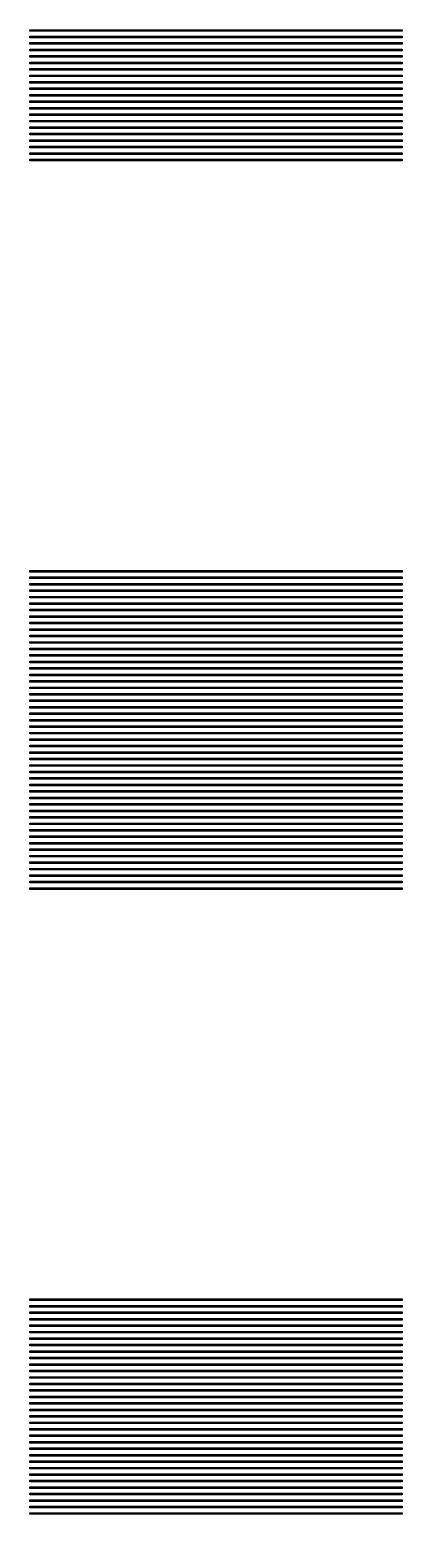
# Model space of a CAD drawing. Extents: x 40 to 187, y -3 to 150.
# Drawn here: x 95.46 to 97.81, y 6.55 to 15.93 of the extents above; entities that cross this region are included whole.
import ezdxf

# ---------------------------------------------------------------- set-up
doc = ezdxf.new("R2010")
doc.units = 0

msp = doc.modelspace()

# ---------------------------------------------------------------- linework, layer by layer
for p, q in [((95.4597, 15.9168), (95.4597, 15.927)), ((95.4597, 15.927), (97.8117, 15.927)), ((97.8117, 15.9168), (95.4597, 15.9168)), ((95.4597, 15.8759), (95.4597, 15.8861)), ((95.4597, 15.8861), (97.8117, 15.8861)), ((97.8117, 15.8759), (95.4597, 15.8759)), ((97.8117, 15.927), (97.8117, 15.9168)), ((97.8117, 15.8861), (97.8117, 15.8759)), ((95.4597, 15.835), (95.4597, 15.8452)), ((95.4597, 15.8452), (97.8117, 15.8452)), ((97.8117, 15.835), (95.4597, 15.835)), ((95.4597, 15.7941), (95.4597, 15.8043)), ((95.4597, 15.8043), (97.8117, 15.8043)), ((97.8117, 15.7941), (95.4597, 15.7941)), ((95.4597, 15.7532), (95.4597, 15.7634)), ((95.4597, 15.7634), (97.8117, 15.7634)), ((97.8117, 15.8452), (97.8117, 15.835)), ((97.8117, 15.8043), (97.8117, 15.7941)), ((97.8117, 15.7634), (97.8117, 15.7532)), ((97.8117, 15.7532), (95.4597, 15.7532)), ((95.4597, 15.7122), (95.4597, 15.7225)), ((95.4597, 15.7225), (97.8117, 15.7225)), ((97.8117, 15.7122), (95.4597, 15.7122)), ((95.4597, 15.6714), (95.4597, 15.6816)), ((95.4597, 15.6816), (97.8117, 15.6816)), ((97.8117, 15.6714), (95.4597, 15.6714)), ((97.8117, 15.7225), (97.8117, 15.7122)), ((97.8117, 15.6816), (97.8117, 15.6714)), ((95.4597, 15.6304), (95.4597, 15.6407)), ((95.4597, 15.6407), (97.8117, 15.6407)), ((97.8117, 15.6304), (95.4597, 15.6304)), ((95.4597, 15.5895), (95.4597, 15.5998)), ((95.4597, 15.5998), (97.8117, 15.5998)), ((97.8117, 15.5895), (95.4597, 15.5895)), ((97.8117, 15.6407), (97.8117, 15.6304)), ((97.8117, 15.5998), (97.8117, 15.5895)), ((95.4597, 15.5486), (95.4597, 15.5589)), ((95.4597, 15.5589), (97.8117, 15.5589)), ((97.8117, 15.5486), (95.4597, 15.5486)), ((95.4597, 15.5077), (95.4597, 15.5179)), ((95.4597, 15.5179), (97.8117, 15.5179)), ((97.8117, 15.5077), (95.4597, 15.5077)), ((95.4597, 15.4668), (95.4597, 15.4771)), ((95.4597, 15.4771), (97.8117, 15.4771)), ((97.8117, 15.5589), (97.8117, 15.5486)), ((97.8117, 15.5179), (97.8117, 15.5077)), ((97.8117, 15.4771), (97.8117, 15.4668)), ((97.8117, 15.4668), (95.4597, 15.4668)), ((95.4597, 15.4259), (95.4597, 15.4361)), ((95.4597, 15.4361), (97.8117, 15.4361)), ((97.8117, 15.4259), (95.4597, 15.4259)), ((95.4597, 15.385), (95.4597, 15.3952)), ((95.4597, 15.3952), (97.8117, 15.3952)), ((97.8117, 15.385), (95.4597, 15.385)), ((97.8117, 15.4361), (97.8117, 15.4259)), ((97.8117, 15.3952), (97.8117, 15.385)), ((95.4597, 15.3441), (95.4597, 15.3543)), ((95.4597, 15.3543), (97.8117, 15.3543)), ((97.8117, 15.3441), (95.4597, 15.3441)), ((95.4597, 15.3032), (95.4597, 15.3134)), ((95.4597, 15.3134), (97.8117, 15.3134)), ((97.8117, 15.3032), (95.4597, 15.3032)), ((97.8117, 15.3543), (97.8117, 15.3441)), ((97.8117, 15.3134), (97.8117, 15.3032)), ((95.4597, 15.2623), (95.4597, 15.2725)), ((95.4597, 15.2725), (97.8117, 15.2725)), ((97.8117, 15.2623), (95.4597, 15.2623)), ((95.4597, 15.2214), (95.4597, 15.2316)), ((95.4597, 15.2316), (97.8117, 15.2316)), ((97.8117, 15.2214), (95.4597, 15.2214)), ((97.8117, 15.2725), (97.8117, 15.2623)), ((97.8117, 15.2316), (97.8117, 15.2214)), ((95.4597, 15.1805), (95.4597, 15.1907)), ((95.4597, 15.1907), (97.8117, 15.1907)), ((97.8117, 15.1805), (95.4597, 15.1805)), ((95.4597, 15.1396), (95.4597, 15.1498)), ((95.4597, 15.1498), (97.8117, 15.1498)), ((97.8117, 15.1396), (95.4597, 15.1396)), ((95.4597, 15.0987), (95.4597, 15.1089)), ((95.4597, 15.1089), (97.8117, 15.1089)), ((97.8117, 15.0987), (95.4597, 15.0987)), ((97.8117, 15.1907), (97.8117, 15.1805)), ((97.8117, 15.1498), (97.8117, 15.1396)), ((97.8117, 15.1089), (97.8117, 15.0987)), ((95.4597, 12.5013), (95.4597, 12.5115)), ((95.4597, 12.5115), (97.8117, 12.5115)), ((97.8117, 12.5013), (95.4597, 12.5013)), ((97.8117, 12.5115), (97.8117, 12.5013)), ((95.4597, 12.4604), (95.4597, 12.4706)), ((95.4597, 12.4706), (97.8117, 12.4706)), ((97.8117, 12.4604), (95.4597, 12.4604)), ((95.4597, 12.4195), (95.4597, 12.4297)), ((95.4597, 12.4297), (97.8117, 12.4297)), ((97.8117, 12.4195), (95.4597, 12.4195)), ((95.4597, 12.3786), (95.4597, 12.3888)), ((95.4597, 12.3888), (97.8117, 12.3888)), ((97.8117, 12.3786), (95.4597, 12.3786)), ((97.8117, 12.4706), (97.8117, 12.4604)), ((97.8117, 12.4297), (97.8117, 12.4195)), ((97.8117, 12.3888), (97.8117, 12.3786)), ((95.4597, 12.3376), (95.4597, 12.3479)), ((95.4597, 12.3479), (97.8117, 12.3479)), ((97.8117, 12.3376), (95.4597, 12.3376)), ((95.4597, 12.2968), (95.4597, 12.307)), ((95.4597, 12.307), (97.8117, 12.307)), ((97.8117, 12.2968), (95.4597, 12.2968)), ((97.8117, 12.3479), (97.8117, 12.3376)), ((97.8117, 12.307), (97.8117, 12.2968)), ((95.4597, 12.2558), (95.4597, 12.2661)), ((95.4597, 12.2661), (97.8117, 12.2661)), ((97.8117, 12.2558), (95.4597, 12.2558)), ((95.4597, 12.2149), (95.4597, 12.2252)), ((95.4597, 12.2252), (97.8117, 12.2252)), ((97.8117, 12.2149), (95.4597, 12.2149)), ((97.8117, 12.2661), (97.8117, 12.2558)), ((97.8117, 12.2252), (97.8117, 12.2149)), ((95.4597, 12.174), (95.4597, 12.1843)), ((95.4597, 12.1843), (97.8117, 12.1843)), ((97.8117, 12.174), (95.4597, 12.174)), ((95.4597, 12.1331), (95.4597, 12.1434)), ((95.4597, 12.1434), (97.8117, 12.1434)), ((97.8117, 12.1331), (95.4597, 12.1331)), ((95.4597, 12.0922), (95.4597, 12.1024)), ((95.4597, 12.1024), (97.8117, 12.1024)), ((97.8117, 12.1843), (97.8117, 12.174)), ((97.8117, 12.1434), (97.8117, 12.1331)), ((97.8117, 12.1024), (97.8117, 12.0922)), ((97.8117, 12.0922), (95.4597, 12.0922)), ((95.4597, 12.0513), (95.4597, 12.0616)), ((95.4597, 12.0616), (97.8117, 12.0616)), ((97.8117, 12.0513), (95.4597, 12.0513)), ((95.4597, 12.0104), (95.4597, 12.0206)), ((95.4597, 12.0206), (97.8117, 12.0206)), ((97.8117, 12.0104), (95.4597, 12.0104)), ((97.8117, 12.0616), (97.8117, 12.0513)), ((97.8117, 12.0206), (97.8117, 12.0104)), ((95.4597, 11.9695), (95.4597, 11.9798)), ((95.4597, 11.9798), (97.8117, 11.9798)), ((97.8117, 11.9695), (95.4597, 11.9695)), ((95.4597, 11.9286), (95.4597, 11.9388)), ((95.4597, 11.9388), (97.8117, 11.9388)), ((97.8117, 11.9286), (95.4597, 11.9286)), ((97.8117, 11.9798), (97.8117, 11.9695)), ((97.8117, 11.9388), (97.8117, 11.9286)), ((95.4597, 11.8877), (95.4597, 11.8979)), ((95.4597, 11.8979), (97.8117, 11.8979)), ((97.8117, 11.8877), (95.4597, 11.8877)), ((95.4597, 11.8468), (95.4597, 11.857)), ((95.4597, 11.857), (97.8117, 11.857)), ((97.8117, 11.8468), (95.4597, 11.8468)), ((95.4597, 11.8059), (95.4597, 11.8161)), ((95.4597, 11.8161), (97.8117, 11.8161)), ((97.8117, 11.8979), (97.8117, 11.8877)), ((97.8117, 11.857), (97.8117, 11.8468)), ((97.8117, 11.8161), (97.8117, 11.8059)), ((97.8117, 11.8059), (95.4597, 11.8059)), ((95.4597, 11.765), (95.4597, 11.7752)), ((95.4597, 11.7752), (97.8117, 11.7752)), ((97.8117, 11.765), (95.4597, 11.765)), ((95.4597, 11.7241), (95.4597, 11.7343)), ((95.4597, 11.7343), (97.8117, 11.7343)), ((97.8117, 11.7241), (95.4597, 11.7241)), ((97.8117, 11.7752), (97.8117, 11.765)), ((97.8117, 11.7343), (97.8117, 11.7241)), ((95.4597, 11.6832), (95.4597, 11.6934)), ((95.4597, 11.6934), (97.8117, 11.6934)), ((97.8117, 11.6832), (95.4597, 11.6832)), ((95.4597, 11.6423), (95.4597, 11.6525)), ((95.4597, 11.6525), (97.8117, 11.6525)), ((97.8117, 11.6423), (95.4597, 11.6423)), ((97.8117, 11.6934), (97.8117, 11.6832)), ((97.8117, 11.6525), (97.8117, 11.6423)), ((95.4597, 11.6014), (95.4597, 11.6116)), ((95.4597, 11.6116), (97.8117, 11.6116)), ((97.8117, 11.6014), (95.4597, 11.6014)), ((95.4597, 11.5605), (95.4597, 11.5707)), ((95.4597, 11.5707), (97.8117, 11.5707)), ((97.8117, 11.5605), (95.4597, 11.5605)), ((97.8117, 11.6116), (97.8117, 11.6014)), ((97.8117, 11.5707), (97.8117, 11.5605)), ((95.4597, 11.5196), (95.4597, 11.5298)), ((95.4597, 11.5298), (97.8117, 11.5298)), ((97.8117, 11.5196), (95.4597, 11.5196)), ((95.4597, 11.4787), (95.4597, 11.4889)), ((95.4597, 11.4889), (97.8117, 11.4889)), ((97.8117, 11.4787), (95.4597, 11.4787)), ((95.4597, 11.4378), (95.4597, 11.448)), ((95.4597, 11.448), (97.8117, 11.448)), ((97.8117, 11.5298), (97.8117, 11.5196)), ((97.8117, 11.4889), (97.8117, 11.4787)), ((97.8117, 11.448), (97.8117, 11.4378)), ((97.8117, 11.4378), (95.4597, 11.4378)), ((95.4597, 11.3969), (95.4597, 11.4071)), ((95.4597, 11.4071), (97.8117, 11.4071)), ((97.8117, 11.3969), (95.4597, 11.3969)), ((95.4597, 11.356), (95.4597, 11.3662)), ((95.4597, 11.3662), (97.8117, 11.3662)), ((97.8117, 11.356), (95.4597, 11.356)), ((97.8117, 11.4071), (97.8117, 11.3969)), ((97.8117, 11.3662), (97.8117, 11.356)), ((95.4597, 11.3151), (95.4597, 11.3253)), ((95.4597, 11.3253), (97.8117, 11.3253)), ((97.8117, 11.3151), (95.4597, 11.3151)), ((95.4597, 11.2742), (95.4597, 11.2844)), ((95.4597, 11.2844), (97.8117, 11.2844)), ((97.8117, 11.2742), (95.4597, 11.2742)), ((97.8117, 11.3253), (97.8117, 11.3151)), ((97.8117, 11.2844), (97.8117, 11.2742)), ((95.4597, 11.2333), (95.4597, 11.2435)), ((95.4597, 11.2435), (97.8117, 11.2435)), ((97.8117, 11.2333), (95.4597, 11.2333)), ((95.4597, 11.1924), (95.4597, 11.2026)), ((95.4597, 11.2026), (97.8117, 11.2026)), ((97.8117, 11.1924), (95.4597, 11.1924)), ((95.4597, 11.1515), (95.4597, 11.1617)), ((95.4597, 11.1617), (97.8117, 11.1617)), ((97.8117, 11.2435), (97.8117, 11.2333)), ((97.8117, 11.2026), (97.8117, 11.1924)), ((97.8117, 11.1617), (97.8117, 11.1515)), ((97.8117, 11.1515), (95.4597, 11.1515)), ((95.4597, 11.1105), (95.4597, 11.1208)), ((95.4597, 11.1208), (97.8117, 11.1208)), ((97.8117, 11.1105), (95.4597, 11.1105)), ((95.4597, 11.0697), (95.4597, 11.0799)), ((95.4597, 11.0799), (97.8117, 11.0799)), ((97.8117, 11.0697), (95.4597, 11.0697)), ((97.8117, 11.1208), (97.8117, 11.1105)), ((97.8117, 11.0799), (97.8117, 11.0697)), ((95.4597, 11.0287), (95.4597, 11.039)), ((95.4597, 11.039), (97.8117, 11.039)), ((97.8117, 11.0287), (95.4597, 11.0287)), ((95.4597, 10.9878), (95.4597, 10.9981)), ((95.4597, 10.9981), (97.8117, 10.9981)), ((97.8117, 10.9878), (95.4597, 10.9878)), ((97.8117, 11.039), (97.8117, 11.0287)), ((97.8117, 10.9981), (97.8117, 10.9878)), ((95.4597, 10.9469), (95.4597, 10.9572)), ((95.4597, 10.9572), (97.8117, 10.9572)), ((97.8117, 10.9469), (95.4597, 10.9469)), ((95.4597, 10.906), (95.4597, 10.9162)), ((95.4597, 10.9162), (97.8117, 10.9162)), ((97.8117, 10.906), (95.4597, 10.906)), ((97.8117, 10.9572), (97.8117, 10.9469)), ((97.8117, 10.9162), (97.8117, 10.906)), ((95.4597, 10.8651), (95.4597, 10.8754)), ((95.4597, 10.8754), (97.8117, 10.8754)), ((97.8117, 10.8651), (95.4597, 10.8651)), ((95.4597, 10.8242), (95.4597, 10.8344)), ((95.4597, 10.8344), (97.8117, 10.8344)), ((97.8117, 10.8242), (95.4597, 10.8242)), ((95.4597, 10.7833), (95.4597, 10.7935)), ((95.4597, 10.7935), (97.8117, 10.7935)), ((97.8117, 10.8754), (97.8117, 10.8651)), ((97.8117, 10.8344), (97.8117, 10.8242)), ((97.8117, 10.7935), (97.8117, 10.7833)), ((97.8117, 10.7833), (95.4597, 10.7833)), ((95.4597, 10.7424), (95.4597, 10.7526)), ((95.4597, 10.7526), (97.8117, 10.7526)), ((97.8117, 10.7424), (95.4597, 10.7424)), ((95.4597, 10.7015), (95.4597, 10.7117)), ((95.4597, 10.7117), (97.8117, 10.7117)), ((97.8117, 10.7015), (95.4597, 10.7015)), ((97.8117, 10.7526), (97.8117, 10.7424)), ((97.8117, 10.7117), (97.8117, 10.7015)), ((95.4597, 10.6606), (95.4597, 10.6708)), ((95.4597, 10.6708), (97.8117, 10.6708)), ((97.8117, 10.6606), (95.4597, 10.6606)), ((95.4597, 10.6197), (95.4597, 10.6299)), ((95.4597, 10.6299), (97.8117, 10.6299)), ((97.8117, 10.6197), (95.4597, 10.6197)), ((97.8117, 10.6708), (97.8117, 10.6606)), ((97.8117, 10.6299), (97.8117, 10.6197)), ((95.4597, 10.5788), (95.4597, 10.589)), ((95.4597, 10.589), (97.8117, 10.589)), ((97.8117, 10.5788), (95.4597, 10.5788)), ((95.4597, 10.5379), (95.4597, 10.5481)), ((95.4597, 10.5481), (97.8117, 10.5481)), ((97.8117, 10.5379), (95.4597, 10.5379)), ((95.4597, 10.497), (95.4597, 10.5072)), ((95.4597, 10.5072), (97.8117, 10.5072)), ((97.8117, 10.589), (97.8117, 10.5788)), ((97.8117, 10.5481), (97.8117, 10.5379)), ((97.8117, 10.5072), (97.8117, 10.497)), ((97.8117, 10.497), (95.4597, 10.497)), ((95.4597, 7.8996), (95.4597, 7.9098)), ((95.4597, 7.9098), (97.8117, 7.9098)), ((97.8117, 7.8996), (95.4597, 7.8996)), ((97.8117, 7.9098), (97.8117, 7.8996)), ((95.4597, 7.8587), (95.4597, 7.8689)), ((95.4597, 7.8689), (97.8117, 7.8689)), ((97.8117, 7.8587), (95.4597, 7.8587)), ((95.4597, 7.8178), (95.4597, 7.828)), ((95.4597, 7.828), (97.8117, 7.828)), ((97.8117, 7.8178), (95.4597, 7.8178)), ((95.4597, 7.7769), (95.4597, 7.7871)), ((95.4597, 7.7871), (97.8117, 7.7871)), ((97.8117, 7.8689), (97.8117, 7.8587)), ((97.8117, 7.828), (97.8117, 7.8178)), ((97.8117, 7.7871), (97.8117, 7.7769)), ((97.8117, 7.7769), (95.4597, 7.7769)), ((95.4597, 7.7359), (95.4597, 7.7462)), ((95.4597, 7.7462), (97.8117, 7.7462)), ((97.8117, 7.7359), (95.4597, 7.7359)), ((95.4597, 7.6951), (95.4597, 7.7053)), ((95.4597, 7.7053), (97.8117, 7.7053)), ((97.8117, 7.6951), (95.4597, 7.6951)), ((97.8117, 7.7462), (97.8117, 7.7359)), ((97.8117, 7.7053), (97.8117, 7.6951)), ((95.4597, 7.6541), (95.4597, 7.6644)), ((95.4597, 7.6644), (97.8117, 7.6644)), ((97.8117, 7.6541), (95.4597, 7.6541)), ((95.4597, 7.6132), (95.4597, 7.6235)), ((95.4597, 7.6235), (97.8117, 7.6235)), ((97.8117, 7.6132), (95.4597, 7.6132)), ((97.8117, 7.6644), (97.8117, 7.6541)), ((97.8117, 7.6235), (97.8117, 7.6132)), ((95.4597, 7.5723), (95.4597, 7.5826)), ((95.4597, 7.5826), (97.8117, 7.5826)), ((97.8117, 7.5723), (95.4597, 7.5723)), ((95.4597, 7.5314), (95.4597, 7.5417)), ((95.4597, 7.5417), (97.8117, 7.5417)), ((97.8117, 7.5314), (95.4597, 7.5314)), ((97.8117, 7.5826), (97.8117, 7.5723)), ((97.8117, 7.5417), (97.8117, 7.5314)), ((95.4597, 7.4905), (95.4597, 7.5008)), ((95.4597, 7.5008), (97.8117, 7.5008)), ((97.8117, 7.4905), (95.4597, 7.4905)), ((95.4597, 7.4496), (95.4597, 7.4599)), ((95.4597, 7.4599), (97.8117, 7.4599)), ((97.8117, 7.4496), (95.4597, 7.4496)), ((95.4597, 7.4087), (95.4597, 7.4189)), ((95.4597, 7.4189), (97.8117, 7.4189)), ((97.8117, 7.4087), (95.4597, 7.4087)), ((97.8117, 7.5008), (97.8117, 7.4905)), ((97.8117, 7.4599), (97.8117, 7.4496)), ((97.8117, 7.4189), (97.8117, 7.4087)), ((95.4597, 7.3678), (95.4597, 7.378)), ((95.4597, 7.378), (97.8117, 7.378)), ((97.8117, 7.3678), (95.4597, 7.3678)), ((95.4597, 7.3269), (95.4597, 7.3371)), ((95.4597, 7.3371), (97.8117, 7.3371)), ((97.8117, 7.3269), (95.4597, 7.3269)), ((97.8117, 7.378), (97.8117, 7.3678)), ((97.8117, 7.3371), (97.8117, 7.3269)), ((95.4597, 7.286), (95.4597, 7.2962)), ((95.4597, 7.2962), (97.8117, 7.2962)), ((97.8117, 7.286), (95.4597, 7.286)), ((95.4597, 7.2451), (95.4597, 7.2553)), ((95.4597, 7.2553), (97.8117, 7.2553)), ((97.8117, 7.2451), (95.4597, 7.2451)), ((97.8117, 7.2962), (97.8117, 7.286)), ((97.8117, 7.2553), (97.8117, 7.2451)), ((95.4597, 7.2042), (95.4597, 7.2144)), ((95.4597, 7.2144), (97.8117, 7.2144)), ((97.8117, 7.2042), (95.4597, 7.2042)), ((95.4597, 7.1633), (95.4597, 7.1735)), ((95.4597, 7.1735), (97.8117, 7.1735)), ((97.8117, 7.1633), (95.4597, 7.1633)), ((95.4597, 7.1224), (95.4597, 7.1326)), ((95.4597, 7.1326), (97.8117, 7.1326)), ((97.8117, 7.2144), (97.8117, 7.2042)), ((97.8117, 7.1735), (97.8117, 7.1633)), ((97.8117, 7.1326), (97.8117, 7.1224)), ((97.8117, 7.1224), (95.4597, 7.1224)), ((95.4597, 7.0815), (95.4597, 7.0917)), ((95.4597, 7.0917), (97.8117, 7.0917)), ((97.8117, 7.0815), (95.4597, 7.0815)), ((95.4597, 7.0406), (95.4597, 7.0508)), ((95.4597, 7.0508), (97.8117, 7.0508)), ((97.8117, 7.0406), (95.4597, 7.0406)), ((97.8117, 7.0917), (97.8117, 7.0815)), ((97.8117, 7.0508), (97.8117, 7.0406)), ((95.4597, 6.9997), (95.4597, 7.0099)), ((95.4597, 7.0099), (97.8117, 7.0099)), ((97.8117, 6.9997), (95.4597, 6.9997)), ((95.4597, 6.9588), (95.4597, 6.969)), ((95.4597, 6.969), (97.8117, 6.969)), ((97.8117, 6.9588), (95.4597, 6.9588)), ((97.8117, 7.0099), (97.8117, 6.9997)), ((97.8117, 6.969), (97.8117, 6.9588)), ((95.4597, 6.9179), (95.4597, 6.9281)), ((95.4597, 6.9281), (97.8117, 6.9281)), ((97.8117, 6.9179), (95.4597, 6.9179)), ((95.4597, 6.877), (95.4597, 6.8872)), ((95.4597, 6.8872), (97.8117, 6.8872)), ((97.8117, 6.877), (95.4597, 6.877)), ((95.4597, 6.8361), (95.4597, 6.8463)), ((95.4597, 6.8463), (97.8117, 6.8463)), ((97.8117, 6.9281), (97.8117, 6.9179)), ((97.8117, 6.8872), (97.8117, 6.877)), ((97.8117, 6.8463), (97.8117, 6.8361)), ((97.8117, 6.8361), (95.4597, 6.8361)), ((95.4597, 6.7952), (95.4597, 6.8054)), ((95.4597, 6.8054), (97.8117, 6.8054)), ((97.8117, 6.7952), (95.4597, 6.7952)), ((95.4597, 6.7543), (95.4597, 6.7645)), ((95.4597, 6.7645), (97.8117, 6.7645)), ((97.8117, 6.7543), (95.4597, 6.7543)), ((97.8117, 6.8054), (97.8117, 6.7952)), ((97.8117, 6.7645), (97.8117, 6.7543)), ((95.4597, 6.7134), (95.4597, 6.7236)), ((95.4597, 6.7236), (97.8117, 6.7236)), ((97.8117, 6.7134), (95.4597, 6.7134)), ((95.4597, 6.6725), (95.4597, 6.6827)), ((95.4597, 6.6827), (97.8117, 6.6827)), ((97.8117, 6.6725), (95.4597, 6.6725)), ((97.8117, 6.7236), (97.8117, 6.7134)), ((97.8117, 6.6827), (97.8117, 6.6725)), ((95.4597, 6.6316), (95.4597, 6.6418)), ((95.4597, 6.6418), (97.8117, 6.6418)), ((97.8117, 6.6316), (95.4597, 6.6316)), ((95.4597, 6.5907), (95.4597, 6.6009)), ((95.4597, 6.6009), (97.8117, 6.6009)), ((97.8117, 6.5907), (95.4597, 6.5907)), ((97.8117, 6.6418), (97.8117, 6.6316)), ((97.8117, 6.6009), (97.8117, 6.5907)), ((95.4597, 6.5498), (95.4597, 6.56)), ((95.4597, 6.56), (97.8117, 6.56)), ((97.8117, 6.5498), (95.4597, 6.5498)), ((97.8117, 6.56), (97.8117, 6.5498))]:
    msp.add_line(p, q)

doc.saveas('drawing.dxf')
